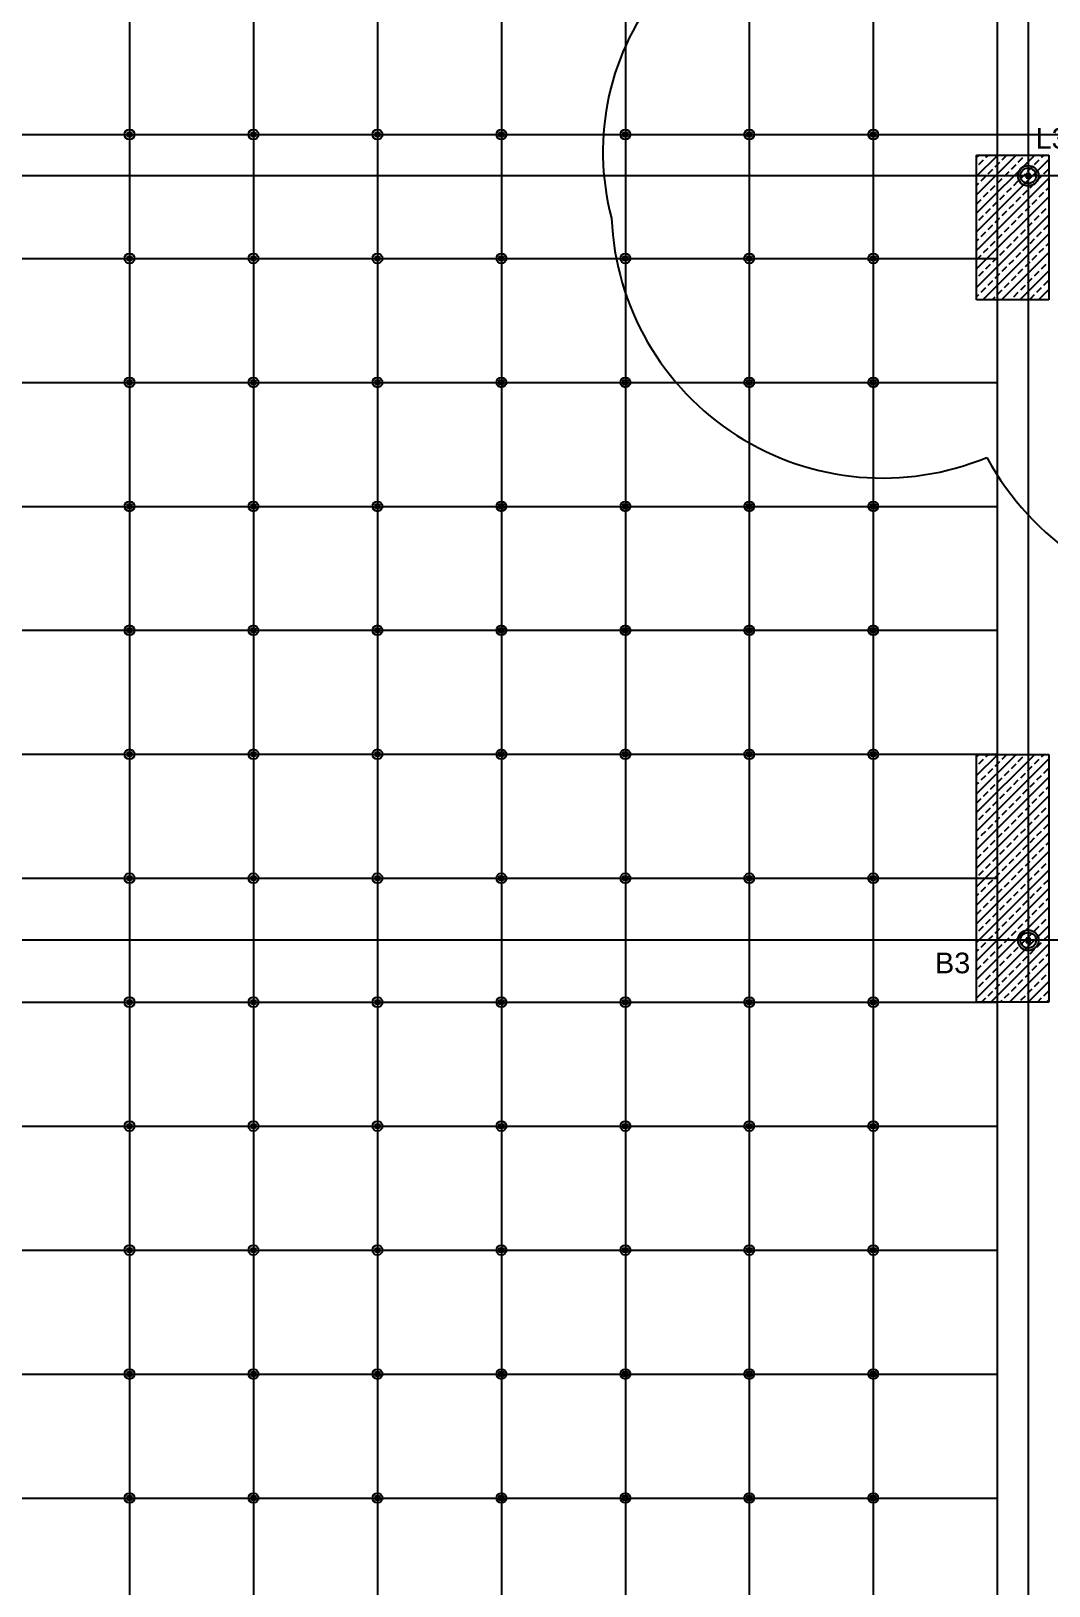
# Model space of a CAD drawing. Header units: millimetres. Extents: x 43168.9 to 43194.6, y -25545.1 to -25543.4.
# Drawn here: x 43173.9924 to 43174.0909, y -25544.0464 to -25543.8959 of the extents above; entities that cross this region are included whole.
import ezdxf

# ---------------------------------------------------------------- set-up
doc = ezdxf.new("R2010")
doc.units = ezdxf.units.MM
doc.header["$LTSCALE"] = 200
doc.linetypes.add('DASHDOT2', pattern=[0.5, 0.25, -0.125, 0, -0.125])
for name, color, linetype in [('aks_sgh', 5, 'DASHDOT2'), ('duv_sgh', 4, 'Continuous'), ('gor-3_sgh', 191, 'Continuous'), ('gor-4_sgh', 17, 'Continuous'), ('kolon-b.a_sgh', 6, 'Continuous'), ('tarama-betonarme_sgh', 223, 'Continuous')]:
    doc.layers.add(name, color=color, linetype=linetype)
doc.styles.add('1-200', font='arial.ttf', dxfattribs={"height": 60})

msp = doc.modelspace()

# ---------------------------------------------------------------- hatches: boundary and pattern name
h = msp.add_hatch(color=256)
edge = h.paths.add_edge_path()
edge.add_arc((43174.08888, -25543.90991), 0.001, 0, 360)
edge = h.paths.add_edge_path(flags=16)
edge.add_arc((43174.08888, -25543.90991), 0.00075, 0, 360)
h = msp.add_hatch(color=256)
edge = h.paths.add_edge_path()
edge.add_arc((43174.08888, -25543.98392), 0.001, 0, 360)
edge = h.paths.add_edge_path(flags=16)
edge.add_arc((43174.08888, -25543.98392), 0.00075, 0, 360)

# ---------------------------------------------------------------- linework, layer by layer
at = {"color": 0, "linetype": 'ByBlock', "lineweight": -2}
for p, q in [((43174.08908, -25543.90971), (43174.08868, -25543.90971)), ((43174.08868, -25543.90971), (43174.08868, -25543.91011)), ((43174.08868, -25543.91011), (43174.08908, -25543.91011)), ((43174.08895, -25543.90984), (43174.08881, -25543.90998)), ((43174.08895, -25543.90998), (43174.08881, -25543.90984)), ((43174.08908, -25543.91011), (43174.08908, -25543.90971)), ((43174.08908, -25543.98372), (43174.08868, -25543.98372)), ((43174.08868, -25543.98372), (43174.08868, -25543.98412)), ((43174.08868, -25543.98412), (43174.08908, -25543.98412)), ((43174.08895, -25543.98385), (43174.08881, -25543.98399)), ((43174.08895, -25543.98399), (43174.08881, -25543.98385)), ((43174.08908, -25543.98412), (43174.08908, -25543.98372))]:
    msp.add_line(p, q, dxfattribs=at)
for p, q in [((43174.04855, -25543.91402), (43174.04855, -25543.91402)), ((43174.08486, -25543.93717), (43174.08486, -25543.93717))]:
    msp.add_line(p, q)
at = {"color": 0, "linetype": 'Continuous', "lineweight": -2}
for centre, radius in [((43174.08888, -25543.90991), 0.001), ((43174.08888, -25543.90991), 0.00075), ((43174.08888, -25543.98392), 0.001), ((43174.08888, -25543.98392), 0.00075)]:
    msp.add_circle(centre, radius, dxfattribs=at)
for centre, radius, start, end in [((43174.07265, -25543.90758), 0.02495, 84.9543, 194.9543), ((43174.07481, -25543.91288), 0.02629, 182.4792, 292.4792), ((43174.10947, -25543.92368), 0.02806, 208.7494, 318.7494)]:
    msp.add_arc(centre, radius, start, end)
at = {"layer": 'aks_sgh'}
for p, q in [((43174.08888, -25543.74092), (43174.08888, -25544.60992)), ((43174.62688, -25543.90991), (43173.82488, -25543.90991)), ((43174.62688, -25543.98392), (43173.82488, -25543.98392))]:
    msp.add_line(p, q, dxfattribs=at)
at = {"layer": 'duv_sgh'}
for q in [(43174.08588, -25544.04892), (43174.22588, -25543.90591)]:
    msp.add_line((43174.08588, -25543.90591), q, dxfattribs=at)
at = {"layer": 'gor-3_sgh'}
for p, q in [((43174.00168, -25543.90571), (43174.00208, -25543.90571)), ((43174.00168, -25543.90611), (43174.00168, -25543.90571)), ((43174.00208, -25543.90611), (43174.00168, -25543.90611)), ((43174.00208, -25543.90571), (43174.00208, -25543.90611)), ((43174.01368, -25543.90571), (43174.01408, -25543.90571)), ((43174.01368, -25543.90611), (43174.01368, -25543.90571)), ((43174.01408, -25543.90611), (43174.01368, -25543.90611)), ((43174.01408, -25543.90571), (43174.01408, -25543.90611)), ((43174.02568, -25543.90571), (43174.02608, -25543.90571)), ((43174.02568, -25543.90611), (43174.02568, -25543.90571)), ((43174.02608, -25543.90611), (43174.02568, -25543.90611)), ((43174.02608, -25543.90571), (43174.02608, -25543.90611)), ((43174.03768, -25543.90571), (43174.03808, -25543.90571)), ((43174.03768, -25543.90611), (43174.03768, -25543.90571)), ((43174.03808, -25543.90611), (43174.03768, -25543.90611)), ((43174.03808, -25543.90571), (43174.03808, -25543.90611)), ((43174.04968, -25543.90571), (43174.05008, -25543.90571)), ((43174.04968, -25543.90611), (43174.04968, -25543.90571)), ((43174.05008, -25543.90611), (43174.04968, -25543.90611)), ((43174.05008, -25543.90571), (43174.05008, -25543.90611)), ((43174.06168, -25543.90571), (43174.06208, -25543.90571)), ((43174.06168, -25543.90611), (43174.06168, -25543.90571)), ((43174.06208, -25543.90611), (43174.06168, -25543.90611)), ((43174.06208, -25543.90571), (43174.06208, -25543.90611)), ((43174.07368, -25543.90571), (43174.07408, -25543.90571)), ((43174.07368, -25543.90611), (43174.07368, -25543.90571)), ((43174.07408, -25543.90611), (43174.07368, -25543.90611)), ((43174.07408, -25543.90571), (43174.07408, -25543.90611)), ((43174.00168, -25543.91771), (43174.00208, -25543.91771)), ((43174.00168, -25543.91811), (43174.00168, -25543.91771)), ((43174.00208, -25543.91811), (43174.00168, -25543.91811)), ((43174.00208, -25543.91771), (43174.00208, -25543.91811)), ((43174.01368, -25543.91771), (43174.01408, -25543.91771)), ((43174.01368, -25543.91811), (43174.01368, -25543.91771)), ((43174.01408, -25543.91811), (43174.01368, -25543.91811)), ((43174.01408, -25543.91771), (43174.01408, -25543.91811)), ((43174.02568, -25543.91771), (43174.02608, -25543.91771)), ((43174.02568, -25543.91811), (43174.02568, -25543.91771)), ((43174.02608, -25543.91811), (43174.02568, -25543.91811)), ((43174.02608, -25543.91771), (43174.02608, -25543.91811)), ((43174.03768, -25543.91771), (43174.03808, -25543.91771)), ((43174.03768, -25543.91811), (43174.03768, -25543.91771)), ((43174.03808, -25543.91811), (43174.03768, -25543.91811)), ((43174.03808, -25543.91771), (43174.03808, -25543.91811)), ((43174.04968, -25543.91771), (43174.05008, -25543.91771)), ((43174.04968, -25543.91811), (43174.04968, -25543.91771)), ((43174.05008, -25543.91811), (43174.04968, -25543.91811)), ((43174.05008, -25543.91771), (43174.05008, -25543.91811)), ((43174.06168, -25543.91771), (43174.06208, -25543.91771)), ((43174.06168, -25543.91811), (43174.06168, -25543.91771)), ((43174.06208, -25543.91811), (43174.06168, -25543.91811)), ((43174.06208, -25543.91771), (43174.06208, -25543.91811)), ((43174.07368, -25543.91771), (43174.07408, -25543.91771)), ((43174.07368, -25543.91811), (43174.07368, -25543.91771)), ((43174.07408, -25543.91811), (43174.07368, -25543.91811)), ((43174.07408, -25543.91771), (43174.07408, -25543.91811)), ((43174.00168, -25543.92971), (43174.00208, -25543.92971)), ((43174.00168, -25543.93011), (43174.00168, -25543.92971)), ((43174.00208, -25543.93011), (43174.00168, -25543.93011)), ((43174.00208, -25543.92971), (43174.00208, -25543.93011)), ((43174.01368, -25543.92971), (43174.01408, -25543.92971)), ((43174.01368, -25543.93011), (43174.01368, -25543.92971)), ((43174.01408, -25543.93011), (43174.01368, -25543.93011)), ((43174.01408, -25543.92971), (43174.01408, -25543.93011)), ((43174.02568, -25543.92971), (43174.02608, -25543.92971)), ((43174.02568, -25543.93011), (43174.02568, -25543.92971)), ((43174.02608, -25543.93011), (43174.02568, -25543.93011)), ((43174.02608, -25543.92971), (43174.02608, -25543.93011)), ((43174.03768, -25543.92971), (43174.03808, -25543.92971)), ((43174.03768, -25543.93011), (43174.03768, -25543.92971)), ((43174.03808, -25543.93011), (43174.03768, -25543.93011)), ((43174.03808, -25543.92971), (43174.03808, -25543.93011)), ((43174.04968, -25543.92971), (43174.05008, -25543.92971)), ((43174.04968, -25543.93011), (43174.04968, -25543.92971)), ((43174.05008, -25543.93011), (43174.04968, -25543.93011)), ((43174.05008, -25543.92971), (43174.05008, -25543.93011)), ((43174.06168, -25543.92971), (43174.06208, -25543.92971)), ((43174.06168, -25543.93011), (43174.06168, -25543.92971)), ((43174.06208, -25543.93011), (43174.06168, -25543.93011)), ((43174.06208, -25543.92971), (43174.06208, -25543.93011)), ((43174.07368, -25543.92971), (43174.07408, -25543.92971)), ((43174.07368, -25543.93011), (43174.07368, -25543.92971)), ((43174.07408, -25543.93011), (43174.07368, -25543.93011)), ((43174.07408, -25543.92971), (43174.07408, -25543.93011)), ((43174.00168, -25543.94171), (43174.00208, -25543.94171)), ((43174.00168, -25543.94211), (43174.00168, -25543.94171)), ((43174.00208, -25543.94211), (43174.00168, -25543.94211)), ((43174.00208, -25543.94171), (43174.00208, -25543.94211)), ((43174.01368, -25543.94171), (43174.01408, -25543.94171)), ((43174.01368, -25543.94211), (43174.01368, -25543.94171)), ((43174.01408, -25543.94211), (43174.01368, -25543.94211)), ((43174.01408, -25543.94171), (43174.01408, -25543.94211)), ((43174.02568, -25543.94171), (43174.02608, -25543.94171)), ((43174.02568, -25543.94211), (43174.02568, -25543.94171)), ((43174.02608, -25543.94211), (43174.02568, -25543.94211)), ((43174.02608, -25543.94171), (43174.02608, -25543.94211)), ((43174.03768, -25543.94171), (43174.03808, -25543.94171)), ((43174.03768, -25543.94211), (43174.03768, -25543.94171)), ((43174.03808, -25543.94211), (43174.03768, -25543.94211)), ((43174.03808, -25543.94171), (43174.03808, -25543.94211)), ((43174.04968, -25543.94171), (43174.05008, -25543.94171)), ((43174.04968, -25543.94211), (43174.04968, -25543.94171)), ((43174.05008, -25543.94211), (43174.04968, -25543.94211)), ((43174.05008, -25543.94171), (43174.05008, -25543.94211)), ((43174.06168, -25543.94171), (43174.06208, -25543.94171)), ((43174.06168, -25543.94211), (43174.06168, -25543.94171)), ((43174.06208, -25543.94211), (43174.06168, -25543.94211)), ((43174.06208, -25543.94171), (43174.06208, -25543.94211)), ((43174.07368, -25543.94171), (43174.07408, -25543.94171)), ((43174.07368, -25543.94211), (43174.07368, -25543.94171)), ((43174.07408, -25543.94211), (43174.07368, -25543.94211)), ((43174.07408, -25543.94171), (43174.07408, -25543.94211)), ((43174.00168, -25543.95371), (43174.00208, -25543.95371)), ((43174.00168, -25543.95411), (43174.00168, -25543.95371)), ((43174.00208, -25543.95411), (43174.00168, -25543.95411)), ((43174.00208, -25543.95371), (43174.00208, -25543.95411)), ((43174.01368, -25543.95371), (43174.01408, -25543.95371)), ((43174.01368, -25543.95411), (43174.01368, -25543.95371)), ((43174.01408, -25543.95411), (43174.01368, -25543.95411)), ((43174.01408, -25543.95371), (43174.01408, -25543.95411)), ((43174.02568, -25543.95371), (43174.02608, -25543.95371)), ((43174.02568, -25543.95411), (43174.02568, -25543.95371)), ((43174.02608, -25543.95411), (43174.02568, -25543.95411)), ((43174.02608, -25543.95371), (43174.02608, -25543.95411)), ((43174.03768, -25543.95371), (43174.03808, -25543.95371)), ((43174.03768, -25543.95411), (43174.03768, -25543.95371)), ((43174.03808, -25543.95411), (43174.03768, -25543.95411)), ((43174.03808, -25543.95371), (43174.03808, -25543.95411)), ((43174.04968, -25543.95371), (43174.05008, -25543.95371)), ((43174.04968, -25543.95411), (43174.04968, -25543.95371)), ((43174.05008, -25543.95411), (43174.04968, -25543.95411)), ((43174.05008, -25543.95371), (43174.05008, -25543.95411)), ((43174.06168, -25543.95371), (43174.06208, -25543.95371)), ((43174.06168, -25543.95411), (43174.06168, -25543.95371)), ((43174.06208, -25543.95411), (43174.06168, -25543.95411)), ((43174.06208, -25543.95371), (43174.06208, -25543.95411)), ((43174.07368, -25543.95371), (43174.07408, -25543.95371)), ((43174.07368, -25543.95411), (43174.07368, -25543.95371)), ((43174.07408, -25543.95411), (43174.07368, -25543.95411)), ((43174.07408, -25543.95371), (43174.07408, -25543.95411)), ((43174.00168, -25543.96571), (43174.00208, -25543.96571)), ((43174.00168, -25543.96611), (43174.00168, -25543.96571)), ((43174.00208, -25543.96611), (43174.00168, -25543.96611)), ((43174.00208, -25543.96571), (43174.00208, -25543.96611)), ((43174.01368, -25543.96571), (43174.01408, -25543.96571)), ((43174.01368, -25543.96611), (43174.01368, -25543.96571)), ((43174.01408, -25543.96611), (43174.01368, -25543.96611)), ((43174.01408, -25543.96571), (43174.01408, -25543.96611)), ((43174.02568, -25543.96571), (43174.02608, -25543.96571)), ((43174.02568, -25543.96611), (43174.02568, -25543.96571)), ((43174.02608, -25543.96611), (43174.02568, -25543.96611)), ((43174.02608, -25543.96571), (43174.02608, -25543.96611)), ((43174.03768, -25543.96571), (43174.03808, -25543.96571)), ((43174.03768, -25543.96611), (43174.03768, -25543.96571)), ((43174.03808, -25543.96611), (43174.03768, -25543.96611)), ((43174.03808, -25543.96571), (43174.03808, -25543.96611)), ((43174.04968, -25543.96571), (43174.05008, -25543.96571)), ((43174.04968, -25543.96611), (43174.04968, -25543.96571)), ((43174.05008, -25543.96611), (43174.04968, -25543.96611)), ((43174.05008, -25543.96571), (43174.05008, -25543.96611)), ((43174.06168, -25543.96571), (43174.06208, -25543.96571)), ((43174.06168, -25543.96611), (43174.06168, -25543.96571)), ((43174.06208, -25543.96611), (43174.06168, -25543.96611)), ((43174.06208, -25543.96571), (43174.06208, -25543.96611)), ((43174.07368, -25543.96571), (43174.07408, -25543.96571)), ((43174.07368, -25543.96611), (43174.07368, -25543.96571)), ((43174.07408, -25543.96611), (43174.07368, -25543.96611)), ((43174.07408, -25543.96571), (43174.07408, -25543.96611)), ((43174.00168, -25543.97771), (43174.00208, -25543.97771)), ((43174.00168, -25543.97811), (43174.00168, -25543.97771)), ((43174.00208, -25543.97811), (43174.00168, -25543.97811)), ((43174.00208, -25543.97771), (43174.00208, -25543.97811)), ((43174.01368, -25543.97771), (43174.01408, -25543.97771)), ((43174.01368, -25543.97811), (43174.01368, -25543.97771)), ((43174.01408, -25543.97811), (43174.01368, -25543.97811)), ((43174.01408, -25543.97771), (43174.01408, -25543.97811)), ((43174.02568, -25543.97771), (43174.02608, -25543.97771)), ((43174.02568, -25543.97811), (43174.02568, -25543.97771)), ((43174.02608, -25543.97811), (43174.02568, -25543.97811)), ((43174.02608, -25543.97771), (43174.02608, -25543.97811)), ((43174.03768, -25543.97771), (43174.03808, -25543.97771)), ((43174.03768, -25543.97811), (43174.03768, -25543.97771)), ((43174.03808, -25543.97811), (43174.03768, -25543.97811)), ((43174.03808, -25543.97771), (43174.03808, -25543.97811)), ((43174.04968, -25543.97771), (43174.05008, -25543.97771)), ((43174.04968, -25543.97811), (43174.04968, -25543.97771)), ((43174.05008, -25543.97811), (43174.04968, -25543.97811)), ((43174.05008, -25543.97771), (43174.05008, -25543.97811)), ((43174.06168, -25543.97771), (43174.06208, -25543.97771)), ((43174.06168, -25543.97811), (43174.06168, -25543.97771)), ((43174.06208, -25543.97811), (43174.06168, -25543.97811)), ((43174.06208, -25543.97771), (43174.06208, -25543.97811)), ((43174.07368, -25543.97771), (43174.07408, -25543.97771)), ((43174.07368, -25543.97811), (43174.07368, -25543.97771)), ((43174.07408, -25543.97811), (43174.07368, -25543.97811)), ((43174.07408, -25543.97771), (43174.07408, -25543.97811)), ((43174.00168, -25543.98971), (43174.00208, -25543.98971)), ((43174.00168, -25543.99011), (43174.00168, -25543.98971)), ((43174.00208, -25543.99011), (43174.00168, -25543.99011)), ((43174.00208, -25543.98971), (43174.00208, -25543.99011)), ((43174.01368, -25543.98971), (43174.01408, -25543.98971)), ((43174.01368, -25543.99011), (43174.01368, -25543.98971)), ((43174.01408, -25543.99011), (43174.01368, -25543.99011)), ((43174.01408, -25543.98971), (43174.01408, -25543.99011)), ((43174.02568, -25543.98971), (43174.02608, -25543.98971)), ((43174.02568, -25543.99011), (43174.02568, -25543.98971)), ((43174.02608, -25543.99011), (43174.02568, -25543.99011)), ((43174.02608, -25543.98971), (43174.02608, -25543.99011)), ((43174.03768, -25543.98971), (43174.03808, -25543.98971)), ((43174.03768, -25543.99011), (43174.03768, -25543.98971)), ((43174.03808, -25543.99011), (43174.03768, -25543.99011)), ((43174.03808, -25543.98971), (43174.03808, -25543.99011)), ((43174.04968, -25543.98971), (43174.05008, -25543.98971)), ((43174.04968, -25543.99011), (43174.04968, -25543.98971)), ((43174.05008, -25543.99011), (43174.04968, -25543.99011)), ((43174.05008, -25543.98971), (43174.05008, -25543.99011)), ((43174.06168, -25543.98971), (43174.06208, -25543.98971)), ((43174.06168, -25543.99011), (43174.06168, -25543.98971)), ((43174.06208, -25543.99011), (43174.06168, -25543.99011)), ((43174.06208, -25543.98971), (43174.06208, -25543.99011)), ((43174.07368, -25543.98971), (43174.07408, -25543.98971)), ((43174.07368, -25543.99011), (43174.07368, -25543.98971)), ((43174.07408, -25543.99011), (43174.07368, -25543.99011)), ((43174.07408, -25543.98971), (43174.07408, -25543.99011)), ((43174.00168, -25544.00171), (43174.00208, -25544.00171)), ((43174.00168, -25544.00211), (43174.00168, -25544.00171)), ((43174.00208, -25544.00211), (43174.00168, -25544.00211)), ((43174.00208, -25544.00171), (43174.00208, -25544.00211)), ((43174.01368, -25544.00171), (43174.01408, -25544.00171)), ((43174.01368, -25544.00211), (43174.01368, -25544.00171)), ((43174.01408, -25544.00211), (43174.01368, -25544.00211)), ((43174.01408, -25544.00171), (43174.01408, -25544.00211)), ((43174.02568, -25544.00171), (43174.02608, -25544.00171)), ((43174.02568, -25544.00211), (43174.02568, -25544.00171)), ((43174.02608, -25544.00211), (43174.02568, -25544.00211)), ((43174.02608, -25544.00171), (43174.02608, -25544.00211)), ((43174.03768, -25544.00171), (43174.03808, -25544.00171)), ((43174.03768, -25544.00211), (43174.03768, -25544.00171)), ((43174.03808, -25544.00211), (43174.03768, -25544.00211)), ((43174.03808, -25544.00171), (43174.03808, -25544.00211)), ((43174.04968, -25544.00171), (43174.05008, -25544.00171)), ((43174.04968, -25544.00211), (43174.04968, -25544.00171)), ((43174.05008, -25544.00211), (43174.04968, -25544.00211)), ((43174.05008, -25544.00171), (43174.05008, -25544.00211)), ((43174.06168, -25544.00171), (43174.06208, -25544.00171)), ((43174.06168, -25544.00211), (43174.06168, -25544.00171)), ((43174.06208, -25544.00211), (43174.06168, -25544.00211)), ((43174.06208, -25544.00171), (43174.06208, -25544.00211)), ((43174.07368, -25544.00171), (43174.07408, -25544.00171)), ((43174.07368, -25544.00211), (43174.07368, -25544.00171)), ((43174.07408, -25544.00211), (43174.07368, -25544.00211)), ((43174.07408, -25544.00171), (43174.07408, -25544.00211)), ((43174.00168, -25544.01371), (43174.00208, -25544.01371)), ((43174.00168, -25544.01411), (43174.00168, -25544.01371)), ((43174.00208, -25544.01411), (43174.00168, -25544.01411)), ((43174.00208, -25544.01371), (43174.00208, -25544.01411)), ((43174.01368, -25544.01371), (43174.01408, -25544.01371)), ((43174.01368, -25544.01411), (43174.01368, -25544.01371)), ((43174.01408, -25544.01411), (43174.01368, -25544.01411)), ((43174.01408, -25544.01371), (43174.01408, -25544.01411)), ((43174.02568, -25544.01371), (43174.02608, -25544.01371)), ((43174.02568, -25544.01411), (43174.02568, -25544.01371)), ((43174.02608, -25544.01411), (43174.02568, -25544.01411)), ((43174.02608, -25544.01371), (43174.02608, -25544.01411)), ((43174.03768, -25544.01371), (43174.03808, -25544.01371)), ((43174.03768, -25544.01411), (43174.03768, -25544.01371)), ((43174.03808, -25544.01411), (43174.03768, -25544.01411)), ((43174.03808, -25544.01371), (43174.03808, -25544.01411)), ((43174.04968, -25544.01371), (43174.05008, -25544.01371)), ((43174.04968, -25544.01411), (43174.04968, -25544.01371)), ((43174.05008, -25544.01411), (43174.04968, -25544.01411)), ((43174.05008, -25544.01371), (43174.05008, -25544.01411)), ((43174.06168, -25544.01371), (43174.06208, -25544.01371)), ((43174.06168, -25544.01411), (43174.06168, -25544.01371)), ((43174.06208, -25544.01411), (43174.06168, -25544.01411)), ((43174.06208, -25544.01371), (43174.06208, -25544.01411)), ((43174.07368, -25544.01371), (43174.07408, -25544.01371)), ((43174.07368, -25544.01411), (43174.07368, -25544.01371)), ((43174.07408, -25544.01411), (43174.07368, -25544.01411)), ((43174.07408, -25544.01371), (43174.07408, -25544.01411)), ((43174.00168, -25544.02571), (43174.00208, -25544.02571)), ((43174.00168, -25544.02611), (43174.00168, -25544.02571)), ((43174.00208, -25544.02611), (43174.00168, -25544.02611)), ((43174.00208, -25544.02571), (43174.00208, -25544.02611)), ((43174.01368, -25544.02571), (43174.01408, -25544.02571)), ((43174.01368, -25544.02611), (43174.01368, -25544.02571)), ((43174.01408, -25544.02611), (43174.01368, -25544.02611)), ((43174.01408, -25544.02571), (43174.01408, -25544.02611)), ((43174.02568, -25544.02571), (43174.02608, -25544.02571)), ((43174.02568, -25544.02611), (43174.02568, -25544.02571)), ((43174.02608, -25544.02611), (43174.02568, -25544.02611)), ((43174.02608, -25544.02571), (43174.02608, -25544.02611)), ((43174.03768, -25544.02571), (43174.03808, -25544.02571)), ((43174.03768, -25544.02611), (43174.03768, -25544.02571)), ((43174.03808, -25544.02611), (43174.03768, -25544.02611)), ((43174.03808, -25544.02571), (43174.03808, -25544.02611)), ((43174.04968, -25544.02571), (43174.05008, -25544.02571)), ((43174.04968, -25544.02611), (43174.04968, -25544.02571)), ((43174.05008, -25544.02611), (43174.04968, -25544.02611)), ((43174.05008, -25544.02571), (43174.05008, -25544.02611)), ((43174.06168, -25544.02571), (43174.06208, -25544.02571)), ((43174.06168, -25544.02611), (43174.06168, -25544.02571)), ((43174.06208, -25544.02611), (43174.06168, -25544.02611)), ((43174.06208, -25544.02571), (43174.06208, -25544.02611)), ((43174.07368, -25544.02571), (43174.07408, -25544.02571)), ((43174.07368, -25544.02611), (43174.07368, -25544.02571)), ((43174.07408, -25544.02611), (43174.07368, -25544.02611)), ((43174.07408, -25544.02571), (43174.07408, -25544.02611)), ((43174.00168, -25544.03771), (43174.00208, -25544.03771)), ((43174.00168, -25544.03811), (43174.00168, -25544.03771)), ((43174.00208, -25544.03811), (43174.00168, -25544.03811)), ((43174.00208, -25544.03771), (43174.00208, -25544.03811)), ((43174.01368, -25544.03771), (43174.01408, -25544.03771)), ((43174.01368, -25544.03811), (43174.01368, -25544.03771)), ((43174.01408, -25544.03811), (43174.01368, -25544.03811)), ((43174.01408, -25544.03771), (43174.01408, -25544.03811)), ((43174.02568, -25544.03771), (43174.02608, -25544.03771)), ((43174.02568, -25544.03811), (43174.02568, -25544.03771)), ((43174.02608, -25544.03811), (43174.02568, -25544.03811)), ((43174.02608, -25544.03771), (43174.02608, -25544.03811)), ((43174.03768, -25544.03771), (43174.03808, -25544.03771)), ((43174.03768, -25544.03811), (43174.03768, -25544.03771)), ((43174.03808, -25544.03811), (43174.03768, -25544.03811)), ((43174.03808, -25544.03771), (43174.03808, -25544.03811)), ((43174.04968, -25544.03771), (43174.05008, -25544.03771)), ((43174.04968, -25544.03811), (43174.04968, -25544.03771)), ((43174.05008, -25544.03811), (43174.04968, -25544.03811)), ((43174.05008, -25544.03771), (43174.05008, -25544.03811)), ((43174.06168, -25544.03771), (43174.06208, -25544.03771)), ((43174.06168, -25544.03811), (43174.06168, -25544.03771)), ((43174.06208, -25544.03811), (43174.06168, -25544.03811)), ((43174.06208, -25544.03771), (43174.06208, -25544.03811)), ((43174.07368, -25544.03771), (43174.07408, -25544.03771)), ((43174.07368, -25544.03811), (43174.07368, -25544.03771)), ((43174.07408, -25544.03811), (43174.07368, -25544.03811)), ((43174.07408, -25544.03771), (43174.07408, -25544.03811))]:
    msp.add_line(p, q, dxfattribs=at)
at = {"layer": 'gor-3_sgh', "linetype": 'ByBlock', "lineweight": -2}
for p, q in [((43174.00195, -25543.90598), (43174.00181, -25543.90584)), ((43174.00195, -25543.90584), (43174.00181, -25543.90598)), ((43174.01395, -25543.90598), (43174.01381, -25543.90584)), ((43174.01395, -25543.90584), (43174.01381, -25543.90598)), ((43174.02595, -25543.90598), (43174.02581, -25543.90584)), ((43174.02595, -25543.90584), (43174.02581, -25543.90598)), ((43174.03795, -25543.90598), (43174.03781, -25543.90584)), ((43174.03795, -25543.90584), (43174.03781, -25543.90598)), ((43174.04995, -25543.90598), (43174.04981, -25543.90584)), ((43174.04995, -25543.90584), (43174.04981, -25543.90598)), ((43174.06195, -25543.90598), (43174.06181, -25543.90584)), ((43174.06195, -25543.90584), (43174.06181, -25543.90598)), ((43174.07395, -25543.90598), (43174.07381, -25543.90584)), ((43174.07395, -25543.90584), (43174.07381, -25543.90598)), ((43174.00195, -25543.91798), (43174.00181, -25543.91784)), ((43174.00195, -25543.91784), (43174.00181, -25543.91798)), ((43174.01395, -25543.91798), (43174.01381, -25543.91784)), ((43174.01395, -25543.91784), (43174.01381, -25543.91798)), ((43174.02595, -25543.91798), (43174.02581, -25543.91784)), ((43174.02595, -25543.91784), (43174.02581, -25543.91798)), ((43174.03795, -25543.91798), (43174.03781, -25543.91784)), ((43174.03795, -25543.91784), (43174.03781, -25543.91798)), ((43174.04995, -25543.91798), (43174.04981, -25543.91784)), ((43174.04995, -25543.91784), (43174.04981, -25543.91798)), ((43174.06195, -25543.91798), (43174.06181, -25543.91784)), ((43174.06195, -25543.91784), (43174.06181, -25543.91798)), ((43174.07395, -25543.91798), (43174.07381, -25543.91784)), ((43174.07395, -25543.91784), (43174.07381, -25543.91798)), ((43174.00195, -25543.92998), (43174.00181, -25543.92984)), ((43174.00195, -25543.92984), (43174.00181, -25543.92998)), ((43174.01395, -25543.92998), (43174.01381, -25543.92984)), ((43174.01395, -25543.92984), (43174.01381, -25543.92998)), ((43174.02595, -25543.92998), (43174.02581, -25543.92984)), ((43174.02595, -25543.92984), (43174.02581, -25543.92998)), ((43174.03795, -25543.92998), (43174.03781, -25543.92984)), ((43174.03795, -25543.92984), (43174.03781, -25543.92998)), ((43174.04995, -25543.92998), (43174.04981, -25543.92984)), ((43174.04995, -25543.92984), (43174.04981, -25543.92998)), ((43174.06195, -25543.92998), (43174.06181, -25543.92984)), ((43174.06195, -25543.92984), (43174.06181, -25543.92998)), ((43174.07395, -25543.92998), (43174.07381, -25543.92984)), ((43174.07395, -25543.92984), (43174.07381, -25543.92998)), ((43174.00195, -25543.94198), (43174.00181, -25543.94184)), ((43174.00195, -25543.94184), (43174.00181, -25543.94198)), ((43174.01395, -25543.94198), (43174.01381, -25543.94184)), ((43174.01395, -25543.94184), (43174.01381, -25543.94198)), ((43174.02595, -25543.94198), (43174.02581, -25543.94184)), ((43174.02595, -25543.94184), (43174.02581, -25543.94198)), ((43174.03795, -25543.94198), (43174.03781, -25543.94184)), ((43174.03795, -25543.94184), (43174.03781, -25543.94198)), ((43174.04995, -25543.94198), (43174.04981, -25543.94184)), ((43174.04995, -25543.94184), (43174.04981, -25543.94198)), ((43174.06195, -25543.94198), (43174.06181, -25543.94184)), ((43174.06195, -25543.94184), (43174.06181, -25543.94198)), ((43174.07395, -25543.94198), (43174.07381, -25543.94184)), ((43174.07395, -25543.94184), (43174.07381, -25543.94198)), ((43174.00195, -25543.95398), (43174.00181, -25543.95384)), ((43174.00195, -25543.95384), (43174.00181, -25543.95398)), ((43174.01395, -25543.95398), (43174.01381, -25543.95384)), ((43174.01395, -25543.95384), (43174.01381, -25543.95398)), ((43174.02595, -25543.95398), (43174.02581, -25543.95384)), ((43174.02595, -25543.95384), (43174.02581, -25543.95398)), ((43174.03795, -25543.95398), (43174.03781, -25543.95384)), ((43174.03795, -25543.95384), (43174.03781, -25543.95398)), ((43174.04995, -25543.95398), (43174.04981, -25543.95384)), ((43174.04995, -25543.95384), (43174.04981, -25543.95398)), ((43174.06195, -25543.95398), (43174.06181, -25543.95384)), ((43174.06195, -25543.95384), (43174.06181, -25543.95398)), ((43174.07395, -25543.95398), (43174.07381, -25543.95384)), ((43174.07395, -25543.95384), (43174.07381, -25543.95398)), ((43174.00195, -25543.96598), (43174.00181, -25543.96584)), ((43174.00195, -25543.96584), (43174.00181, -25543.96598)), ((43174.01395, -25543.96598), (43174.01381, -25543.96584)), ((43174.01395, -25543.96584), (43174.01381, -25543.96598)), ((43174.02595, -25543.96598), (43174.02581, -25543.96584)), ((43174.02595, -25543.96584), (43174.02581, -25543.96598)), ((43174.03795, -25543.96598), (43174.03781, -25543.96584)), ((43174.03795, -25543.96584), (43174.03781, -25543.96598)), ((43174.04995, -25543.96598), (43174.04981, -25543.96584)), ((43174.04995, -25543.96584), (43174.04981, -25543.96598)), ((43174.06195, -25543.96598), (43174.06181, -25543.96584)), ((43174.06195, -25543.96584), (43174.06181, -25543.96598)), ((43174.07395, -25543.96598), (43174.07381, -25543.96584)), ((43174.07395, -25543.96584), (43174.07381, -25543.96598)), ((43174.00195, -25543.97798), (43174.00181, -25543.97784)), ((43174.00195, -25543.97784), (43174.00181, -25543.97798)), ((43174.01395, -25543.97798), (43174.01381, -25543.97784)), ((43174.01395, -25543.97784), (43174.01381, -25543.97798)), ((43174.02595, -25543.97798), (43174.02581, -25543.97784)), ((43174.02595, -25543.97784), (43174.02581, -25543.97798)), ((43174.03795, -25543.97798), (43174.03781, -25543.97784)), ((43174.03795, -25543.97784), (43174.03781, -25543.97798)), ((43174.04995, -25543.97798), (43174.04981, -25543.97784)), ((43174.04995, -25543.97784), (43174.04981, -25543.97798)), ((43174.06195, -25543.97798), (43174.06181, -25543.97784)), ((43174.06195, -25543.97784), (43174.06181, -25543.97798)), ((43174.07395, -25543.97798), (43174.07381, -25543.97784)), ((43174.07395, -25543.97784), (43174.07381, -25543.97798)), ((43174.00195, -25543.98998), (43174.00181, -25543.98984)), ((43174.00195, -25543.98984), (43174.00181, -25543.98998)), ((43174.01395, -25543.98998), (43174.01381, -25543.98984)), ((43174.01395, -25543.98984), (43174.01381, -25543.98998)), ((43174.02595, -25543.98998), (43174.02581, -25543.98984)), ((43174.02595, -25543.98984), (43174.02581, -25543.98998)), ((43174.03795, -25543.98998), (43174.03781, -25543.98984)), ((43174.03795, -25543.98984), (43174.03781, -25543.98998)), ((43174.04995, -25543.98998), (43174.04981, -25543.98984)), ((43174.04995, -25543.98984), (43174.04981, -25543.98998)), ((43174.06195, -25543.98998), (43174.06181, -25543.98984)), ((43174.06195, -25543.98984), (43174.06181, -25543.98998)), ((43174.07395, -25543.98998), (43174.07381, -25543.98984)), ((43174.07395, -25543.98984), (43174.07381, -25543.98998)), ((43174.00195, -25544.00198), (43174.00181, -25544.00184)), ((43174.00195, -25544.00184), (43174.00181, -25544.00198)), ((43174.01395, -25544.00198), (43174.01381, -25544.00184)), ((43174.01395, -25544.00184), (43174.01381, -25544.00198)), ((43174.02595, -25544.00198), (43174.02581, -25544.00184)), ((43174.02595, -25544.00184), (43174.02581, -25544.00198)), ((43174.03795, -25544.00198), (43174.03781, -25544.00184)), ((43174.03795, -25544.00184), (43174.03781, -25544.00198)), ((43174.04995, -25544.00198), (43174.04981, -25544.00184)), ((43174.04995, -25544.00184), (43174.04981, -25544.00198)), ((43174.06195, -25544.00198), (43174.06181, -25544.00184)), ((43174.06195, -25544.00184), (43174.06181, -25544.00198)), ((43174.07395, -25544.00198), (43174.07381, -25544.00184)), ((43174.07395, -25544.00184), (43174.07381, -25544.00198)), ((43174.00195, -25544.01398), (43174.00181, -25544.01384)), ((43174.00195, -25544.01384), (43174.00181, -25544.01398)), ((43174.01395, -25544.01398), (43174.01381, -25544.01384)), ((43174.01395, -25544.01384), (43174.01381, -25544.01398)), ((43174.02595, -25544.01398), (43174.02581, -25544.01384)), ((43174.02595, -25544.01384), (43174.02581, -25544.01398)), ((43174.03795, -25544.01398), (43174.03781, -25544.01384)), ((43174.03795, -25544.01384), (43174.03781, -25544.01398)), ((43174.04995, -25544.01398), (43174.04981, -25544.01384)), ((43174.04995, -25544.01384), (43174.04981, -25544.01398)), ((43174.06195, -25544.01398), (43174.06181, -25544.01384)), ((43174.06195, -25544.01384), (43174.06181, -25544.01398)), ((43174.07395, -25544.01398), (43174.07381, -25544.01384)), ((43174.07395, -25544.01384), (43174.07381, -25544.01398)), ((43174.00195, -25544.02598), (43174.00181, -25544.02584)), ((43174.00195, -25544.02584), (43174.00181, -25544.02598)), ((43174.01395, -25544.02598), (43174.01381, -25544.02584)), ((43174.01395, -25544.02584), (43174.01381, -25544.02598)), ((43174.02595, -25544.02598), (43174.02581, -25544.02584)), ((43174.02595, -25544.02584), (43174.02581, -25544.02598)), ((43174.03795, -25544.02598), (43174.03781, -25544.02584)), ((43174.03795, -25544.02584), (43174.03781, -25544.02598)), ((43174.04995, -25544.02598), (43174.04981, -25544.02584)), ((43174.04995, -25544.02584), (43174.04981, -25544.02598)), ((43174.06195, -25544.02598), (43174.06181, -25544.02584)), ((43174.06195, -25544.02584), (43174.06181, -25544.02598)), ((43174.07395, -25544.02598), (43174.07381, -25544.02584)), ((43174.07395, -25544.02584), (43174.07381, -25544.02598)), ((43174.00195, -25544.03798), (43174.00181, -25544.03784)), ((43174.00195, -25544.03784), (43174.00181, -25544.03798)), ((43174.01395, -25544.03798), (43174.01381, -25544.03784)), ((43174.01395, -25544.03784), (43174.01381, -25544.03798)), ((43174.02595, -25544.03798), (43174.02581, -25544.03784)), ((43174.02595, -25544.03784), (43174.02581, -25544.03798)), ((43174.03795, -25544.03798), (43174.03781, -25544.03784)), ((43174.03795, -25544.03784), (43174.03781, -25544.03798)), ((43174.04995, -25544.03798), (43174.04981, -25544.03784)), ((43174.04995, -25544.03784), (43174.04981, -25544.03798)), ((43174.06195, -25544.03798), (43174.06181, -25544.03784)), ((43174.06195, -25544.03784), (43174.06181, -25544.03798)), ((43174.07395, -25544.03798), (43174.07381, -25544.03784)), ((43174.07395, -25544.03784), (43174.07381, -25544.03798))]:
    msp.add_line(p, q, dxfattribs=at)
at = {"layer": 'gor-3_sgh'}
for centre in [(43174.00188, -25543.90591), (43174.01388, -25543.90591), (43174.02588, -25543.90591), (43174.03788, -25543.90591), (43174.04988, -25543.90591), (43174.06188, -25543.90591), (43174.07388, -25543.90591), (43174.00188, -25543.91791), (43174.01388, -25543.91791), (43174.02588, -25543.91791), (43174.03788, -25543.91791), (43174.04988, -25543.91791), (43174.06188, -25543.91791), (43174.07388, -25543.91791), (43174.00188, -25543.92991), (43174.01388, -25543.92991), (43174.02588, -25543.92991), (43174.03788, -25543.92991), (43174.04988, -25543.92991), (43174.06188, -25543.92991), (43174.07388, -25543.92991), (43174.00188, -25543.94191), (43174.01388, -25543.94191), (43174.02588, -25543.94191), (43174.03788, -25543.94191), (43174.04988, -25543.94191), (43174.06188, -25543.94191), (43174.07388, -25543.94191), (43174.00188, -25543.95391), (43174.01388, -25543.95391), (43174.02588, -25543.95391), (43174.03788, -25543.95391), (43174.04988, -25543.95391), (43174.06188, -25543.95391), (43174.07388, -25543.95391), (43174.00188, -25543.96591), (43174.01388, -25543.96591), (43174.02588, -25543.96591), (43174.03788, -25543.96591), (43174.04988, -25543.96591), (43174.06188, -25543.96591), (43174.07388, -25543.96591), (43174.00188, -25543.97791), (43174.01388, -25543.97791), (43174.02588, -25543.97791), (43174.03788, -25543.97791), (43174.04988, -25543.97791), (43174.06188, -25543.97791), (43174.07388, -25543.97791), (43174.00188, -25543.98991), (43174.01388, -25543.98991), (43174.02588, -25543.98991), (43174.03788, -25543.98991), (43174.04988, -25543.98991), (43174.06188, -25543.98991), (43174.07388, -25543.98991), (43174.00188, -25544.00191), (43174.01388, -25544.00191), (43174.02588, -25544.00191), (43174.03788, -25544.00191), (43174.04988, -25544.00191), (43174.06188, -25544.00191), (43174.07388, -25544.00191), (43174.00188, -25544.01391), (43174.01388, -25544.01391), (43174.02588, -25544.01391), (43174.03788, -25544.01391), (43174.04988, -25544.01391), (43174.06188, -25544.01391), (43174.07388, -25544.01391), (43174.00188, -25544.02591), (43174.01388, -25544.02591), (43174.02588, -25544.02591), (43174.03788, -25544.02591), (43174.04988, -25544.02591), (43174.06188, -25544.02591), (43174.07388, -25544.02591), (43174.00188, -25544.03791), (43174.01388, -25544.03791), (43174.02588, -25544.03791), (43174.03788, -25544.03791), (43174.04988, -25544.03791), (43174.06188, -25544.03791), (43174.07388, -25544.03791)]:
    msp.add_circle(centre, 0.000483, dxfattribs=at)
at = {"layer": 'gor-4_sgh'}
for p, q in [((43174.00188, -25543.84292), (43174.00188, -25544.46492)), ((43174.01388, -25543.84292), (43174.01388, -25544.46492)), ((43174.02588, -25543.84292), (43174.02588, -25544.46492)), ((43174.03788, -25543.84292), (43174.03788, -25544.46492)), ((43174.04988, -25543.84292), (43174.04988, -25544.46492)), ((43174.06188, -25543.84292), (43174.06188, -25544.46492)), ((43174.07388, -25543.84292), (43174.07388, -25544.46492)), ((43174.08588, -25543.84992), (43174.08588, -25544.27792)), ((43173.90888, -25543.90591), (43174.54288, -25543.90591)), ((43173.90888, -25543.91791), (43174.08588, -25543.91791)), ((43173.90888, -25543.92991), (43174.08588, -25543.92991)), ((43173.90888, -25543.94191), (43174.08588, -25543.94191)), ((43173.90888, -25543.95391), (43174.08588, -25543.95391)), ((43173.90888, -25543.96591), (43174.08588, -25543.96591)), ((43173.91788, -25543.97791), (43174.08588, -25543.97791)), ((43173.90888, -25543.98991), (43174.08588, -25543.98991)), ((43173.90888, -25544.00191), (43174.08588, -25544.00191)), ((43173.90888, -25544.01391), (43174.08588, -25544.01391)), ((43173.90888, -25544.02591), (43174.08588, -25544.02591)), ((43173.90888, -25544.03791), (43174.08588, -25544.03791))]:
    msp.add_line(p, q, dxfattribs=at)
at = {"layer": 'kolon-b.a_sgh'}
for p, q in [((43174.08388, -25543.90791), (43174.09088, -25543.90791)), ((43174.08388, -25543.92191), (43174.08388, -25543.90791)), ((43174.09088, -25543.90791), (43174.09088, -25543.92191)), ((43174.09088, -25543.92191), (43174.08388, -25543.92191)), ((43174.08388, -25543.96592), (43174.09088, -25543.96592)), ((43174.08388, -25543.98992), (43174.08388, -25543.96592)), ((43174.09088, -25543.96592), (43174.09088, -25543.98992)), ((43174.09088, -25543.98992), (43174.08388, -25543.98992))]:
    msp.add_line(p, q, dxfattribs=at)
at = {"layer": 'tarama-betonarme_sgh'}
for p, q in [((43174.08388, -25543.90815), (43174.08412, -25543.90791)), ((43174.08388, -25543.90995), (43174.08592, -25543.90791)), ((43174.08388, -25543.91174), (43174.08771, -25543.90791)), ((43174.08388, -25543.91354), (43174.08951, -25543.90791)), ((43174.08478, -25543.90815), (43174.08502, -25543.90791)), ((43174.08635, -25543.90837), (43174.0868, -25543.90792)), ((43174.0886, -25543.90792), (43174.08861, -25543.90791)), ((43174.09017, -25543.90815), (43174.09041, -25543.90791)), ((43174.08388, -25543.91534), (43174.09088, -25543.90834)), ((43174.08388, -25543.90905), (43174.08388, -25543.90904)), ((43174.08411, -25543.90882), (43174.08456, -25543.90837)), ((43174.08501, -25543.90972), (43174.08546, -25543.90927)), ((43174.08568, -25543.90904), (43174.08613, -25543.9086)), ((43174.08658, -25543.90994), (43174.08703, -25543.90949)), ((43174.08725, -25543.90927), (43174.0877, -25543.90882)), ((43174.08792, -25543.9086), (43174.08837, -25543.90815)), ((43174.08882, -25543.90949), (43174.08927, -25543.90904)), ((43174.0895, -25543.90882), (43174.08995, -25543.90837)), ((43174.09039, -25543.90972), (43174.09084, -25543.90927)), ((43174.08388, -25543.91713), (43174.09088, -25543.91013)), ((43174.08388, -25543.91085), (43174.08411, -25543.91062)), ((43174.08433, -25543.91039), (43174.08478, -25543.90994)), ((43174.08523, -25543.91129), (43174.08568, -25543.91084)), ((43174.0859, -25543.91062), (43174.08635, -25543.91017)), ((43174.0868, -25543.91151), (43174.08725, -25543.91107)), ((43174.08748, -25543.91084), (43174.08792, -25543.91039)), ((43174.08815, -25543.91017), (43174.0886, -25543.90972)), ((43174.08905, -25543.91107), (43174.0895, -25543.91062)), ((43174.08972, -25543.91039), (43174.09017, -25543.90994)), ((43174.09062, -25543.91129), (43174.09088, -25543.91103)), ((43174.08388, -25543.91893), (43174.09088, -25543.91193)), ((43174.08388, -25543.91264), (43174.08433, -25543.91219)), ((43174.08456, -25543.91196), (43174.08501, -25543.91151)), ((43174.08546, -25543.91286), (43174.0859, -25543.91241)), ((43174.08613, -25543.91219), (43174.08658, -25543.91174)), ((43174.0877, -25543.91241), (43174.08815, -25543.91196)), ((43174.08837, -25543.91174), (43174.08882, -25543.91129)), ((43174.08927, -25543.91264), (43174.08972, -25543.91219)), ((43174.08995, -25543.91196), (43174.09039, -25543.91151)), ((43174.08388, -25543.92072), (43174.09088, -25543.91372)), ((43174.08411, -25543.91421), (43174.08456, -25543.91376)), ((43174.08478, -25543.91354), (43174.08523, -25543.91309)), ((43174.08568, -25543.91443), (43174.08613, -25543.91398)), ((43174.08635, -25543.91376), (43174.0868, -25543.91331)), ((43174.08703, -25543.91309), (43174.08748, -25543.91264)), ((43174.08792, -25543.91398), (43174.08837, -25543.91354)), ((43174.0886, -25543.91331), (43174.08905, -25543.91286)), ((43174.0895, -25543.91421), (43174.08995, -25543.91376)), ((43174.09017, -25543.91354), (43174.09062, -25543.91309)), ((43174.09084, -25543.91286), (43174.09088, -25543.91283)), ((43174.08388, -25543.91444), (43174.08388, -25543.91443)), ((43174.08433, -25543.91578), (43174.08478, -25543.91533)), ((43174.08449, -25543.92191), (43174.09088, -25543.91552)), ((43174.08501, -25543.91511), (43174.08546, -25543.91466)), ((43174.0859, -25543.916), (43174.08635, -25543.91556)), ((43174.08658, -25543.91533), (43174.08703, -25543.91488)), ((43174.08725, -25543.91466), (43174.0877, -25543.91421)), ((43174.08815, -25543.91556), (43174.0886, -25543.91511)), ((43174.08882, -25543.91488), (43174.08927, -25543.91443)), ((43174.08972, -25543.91578), (43174.09017, -25543.91533)), ((43174.09039, -25543.91511), (43174.09084, -25543.91466)), ((43174.08388, -25543.91623), (43174.08411, -25543.916)), ((43174.08456, -25543.91735), (43174.08501, -25543.9169)), ((43174.08523, -25543.91668), (43174.08568, -25543.91623)), ((43174.0868, -25543.9169), (43174.08725, -25543.91645)), ((43174.08748, -25543.91623), (43174.08792, -25543.91578)), ((43174.08837, -25543.91713), (43174.08882, -25543.91668)), ((43174.08905, -25543.91645), (43174.0895, -25543.916)), ((43174.08995, -25543.91735), (43174.09039, -25543.9169)), ((43174.09062, -25543.91668), (43174.09088, -25543.91642)), ((43174.08388, -25543.91803), (43174.08433, -25543.91758)), ((43174.08478, -25543.91892), (43174.08523, -25543.91847)), ((43174.08546, -25543.91825), (43174.0859, -25543.9178)), ((43174.08613, -25543.91758), (43174.08658, -25543.91713)), ((43174.08628, -25543.92191), (43174.09088, -25543.91732)), ((43174.08703, -25543.91847), (43174.08748, -25543.91803)), ((43174.0877, -25543.9178), (43174.08815, -25543.91735)), ((43174.0886, -25543.9187), (43174.08905, -25543.91825)), ((43174.08927, -25543.91803), (43174.08972, -25543.91758)), ((43174.09017, -25543.91892), (43174.09062, -25543.91847)), ((43174.09084, -25543.91825), (43174.09088, -25543.91821)), ((43174.08388, -25543.91983), (43174.08388, -25543.91982)), ((43174.08411, -25543.9196), (43174.08456, -25543.91915)), ((43174.08501, -25543.92049), (43174.08546, -25543.92005)), ((43174.08568, -25543.91982), (43174.08613, -25543.91937)), ((43174.08635, -25543.91915), (43174.0868, -25543.9187)), ((43174.08725, -25543.92005), (43174.0877, -25543.9196)), ((43174.08792, -25543.91937), (43174.08837, -25543.91892)), ((43174.08808, -25543.92191), (43174.09088, -25543.91911)), ((43174.08882, -25543.92027), (43174.08927, -25543.91982)), ((43174.0895, -25543.9196), (43174.08995, -25543.91915)), ((43174.09039, -25543.92049), (43174.09084, -25543.92005)), ((43174.08388, -25543.92162), (43174.08411, -25543.92139)), ((43174.08433, -25543.92117), (43174.08478, -25543.92072)), ((43174.08539, -25543.92191), (43174.08568, -25543.92162)), ((43174.0859, -25543.92139), (43174.08635, -25543.92094)), ((43174.08658, -25543.92072), (43174.08703, -25543.92027)), ((43174.08748, -25543.92162), (43174.08792, -25543.92117)), ((43174.08815, -25543.92094), (43174.0886, -25543.92049)), ((43174.08905, -25543.92184), (43174.0895, -25543.92139)), ((43174.08972, -25543.92117), (43174.09017, -25543.92072)), ((43174.08988, -25543.92191), (43174.09088, -25543.92091)), ((43174.08718, -25543.92191), (43174.08725, -25543.92184)), ((43174.09078, -25543.92191), (43174.09088, -25543.92181)), ((43174.08388, -25543.96616), (43174.08412, -25543.96592)), ((43174.08388, -25543.96796), (43174.08592, -25543.96592)), ((43174.08388, -25543.96975), (43174.08771, -25543.96592)), ((43174.08388, -25543.97155), (43174.08951, -25543.96592)), ((43174.08388, -25543.97335), (43174.09088, -25543.96635)), ((43174.08411, -25543.96683), (43174.08456, -25543.96638)), ((43174.08478, -25543.96616), (43174.08502, -25543.96592)), ((43174.08568, -25543.96705), (43174.08613, -25543.96661)), ((43174.08635, -25543.96638), (43174.0868, -25543.96593)), ((43174.08792, -25543.96661), (43174.08837, -25543.96616)), ((43174.0886, -25543.96593), (43174.08861, -25543.96592)), ((43174.0895, -25543.96683), (43174.08995, -25543.96638)), ((43174.09017, -25543.96616), (43174.09041, -25543.96592)), ((43174.08388, -25543.96706), (43174.08388, -25543.96705)), ((43174.08388, -25543.97514), (43174.09088, -25543.96814)), ((43174.08433, -25543.9684), (43174.08478, -25543.96795)), ((43174.08501, -25543.96773), (43174.08546, -25543.96728)), ((43174.0859, -25543.96863), (43174.08635, -25543.96818)), ((43174.08658, -25543.96795), (43174.08703, -25543.9675)), ((43174.08725, -25543.96728), (43174.0877, -25543.96683)), ((43174.08815, -25543.96818), (43174.0886, -25543.96773)), ((43174.08882, -25543.9675), (43174.08927, -25543.96705)), ((43174.08972, -25543.9684), (43174.09017, -25543.96795)), ((43174.09039, -25543.96773), (43174.09084, -25543.96728)), ((43174.08388, -25543.96885), (43174.08411, -25543.96863)), ((43174.08456, -25543.96997), (43174.08501, -25543.96952)), ((43174.08523, -25543.9693), (43174.08568, -25543.96885)), ((43174.08613, -25543.9702), (43174.08658, -25543.96975)), ((43174.0868, -25543.96952), (43174.08725, -25543.96907)), ((43174.08748, -25543.96885), (43174.08792, -25543.9684)), ((43174.08837, -25543.96975), (43174.08882, -25543.9693)), ((43174.08905, -25543.96907), (43174.0895, -25543.96863)), ((43174.08995, -25543.96997), (43174.09039, -25543.96952)), ((43174.09062, -25543.9693), (43174.09088, -25543.96904)), ((43174.08388, -25543.97694), (43174.09088, -25543.96994)), ((43174.08388, -25543.97065), (43174.08433, -25543.9702)), ((43174.08478, -25543.97154), (43174.08523, -25543.9711)), ((43174.08546, -25543.97087), (43174.0859, -25543.97042)), ((43174.08703, -25543.9711), (43174.08748, -25543.97065)), ((43174.0877, -25543.97042), (43174.08815, -25543.96997)), ((43174.0886, -25543.97132), (43174.08905, -25543.97087)), ((43174.08927, -25543.97065), (43174.08972, -25543.9702)), ((43174.09017, -25543.97154), (43174.09062, -25543.9711)), ((43174.09084, -25543.97087), (43174.09088, -25543.97084)), ((43174.08388, -25543.97873), (43174.09088, -25543.97173)), ((43174.08388, -25543.97245), (43174.08388, -25543.97244)), ((43174.08411, -25543.97222), (43174.08456, -25543.97177)), ((43174.08501, -25543.97312), (43174.08546, -25543.97267)), ((43174.08568, -25543.97244), (43174.08613, -25543.97199)), ((43174.08635, -25543.97177), (43174.0868, -25543.97132)), ((43174.08725, -25543.97267), (43174.0877, -25543.97222)), ((43174.08792, -25543.97199), (43174.08837, -25543.97154)), ((43174.08882, -25543.97289), (43174.08927, -25543.97244)), ((43174.0895, -25543.97222), (43174.08995, -25543.97177)), ((43174.09039, -25543.97312), (43174.09084, -25543.97267)), ((43174.08388, -25543.98053), (43174.09088, -25543.97353)), ((43174.08388, -25543.97424), (43174.08411, -25543.97401)), ((43174.08433, -25543.97379), (43174.08478, -25543.97334)), ((43174.08523, -25543.97469), (43174.08568, -25543.97424)), ((43174.0859, -25543.97401), (43174.08635, -25543.97356)), ((43174.08658, -25543.97334), (43174.08703, -25543.97289)), ((43174.08748, -25543.97424), (43174.08792, -25543.97379)), ((43174.08815, -25543.97356), (43174.0886, -25543.97312)), ((43174.08905, -25543.97446), (43174.0895, -25543.97401)), ((43174.08972, -25543.97379), (43174.09017, -25543.97334)), ((43174.08388, -25543.98233), (43174.09088, -25543.97533)), ((43174.08388, -25543.97603), (43174.08433, -25543.97559)), ((43174.08456, -25543.97536), (43174.08501, -25543.97491)), ((43174.08546, -25543.97626), (43174.0859, -25543.97581)), ((43174.08613, -25543.97559), (43174.08658, -25543.97514)), ((43174.0868, -25543.97491), (43174.08725, -25543.97446)), ((43174.0877, -25543.97581), (43174.08815, -25543.97536)), ((43174.08837, -25543.97514), (43174.08882, -25543.97469)), ((43174.08927, -25543.97603), (43174.08972, -25543.97559)), ((43174.08995, -25543.97536), (43174.09039, -25543.97491)), ((43174.09062, -25543.97469), (43174.09088, -25543.97443)), ((43174.08388, -25543.98412), (43174.09088, -25543.97712)), ((43174.08411, -25543.97761), (43174.08456, -25543.97716)), ((43174.08478, -25543.97693), (43174.08523, -25543.97648)), ((43174.08635, -25543.97716), (43174.0868, -25543.97671)), ((43174.08703, -25543.97648), (43174.08748, -25543.97603)), ((43174.08792, -25543.97738), (43174.08837, -25543.97693)), ((43174.0886, -25543.97671), (43174.08905, -25543.97626)), ((43174.0895, -25543.97761), (43174.08995, -25543.97716)), ((43174.09017, -25543.97693), (43174.09062, -25543.97648)), ((43174.09084, -25543.97626), (43174.09088, -25543.97622)), ((43174.08388, -25543.97784), (43174.08388, -25543.97783)), ((43174.08433, -25543.97918), (43174.08478, -25543.97873)), ((43174.08501, -25543.9785), (43174.08546, -25543.97805)), ((43174.08568, -25543.97783), (43174.08613, -25543.97738)), ((43174.08658, -25543.97873), (43174.08703, -25543.97828)), ((43174.08725, -25543.97805), (43174.0877, -25543.97761)), ((43174.08815, -25543.97895), (43174.0886, -25543.9785)), ((43174.08882, -25543.97828), (43174.08927, -25543.97783)), ((43174.08972, -25543.97918), (43174.09017, -25543.97873)), ((43174.09039, -25543.9785), (43174.09084, -25543.97805)), ((43174.08388, -25543.98592), (43174.09088, -25543.97892)), ((43174.08388, -25543.97963), (43174.08411, -25543.9794)), ((43174.08456, -25543.98075), (43174.08501, -25543.9803)), ((43174.08523, -25543.98008), (43174.08568, -25543.97963)), ((43174.0859, -25543.9794), (43174.08635, -25543.97895)), ((43174.0868, -25543.9803), (43174.08725, -25543.97985)), ((43174.08748, -25543.97963), (43174.08792, -25543.97918)), ((43174.08837, -25543.98052), (43174.08882, -25543.98008)), ((43174.08905, -25543.97985), (43174.0895, -25543.9794)), ((43174.08995, -25543.98075), (43174.09039, -25543.9803)), ((43174.09062, -25543.98008), (43174.09088, -25543.97982)), ((43174.08388, -25543.98771), (43174.09088, -25543.98071)), ((43174.08388, -25543.98142), (43174.08433, -25543.98097)), ((43174.08546, -25543.98165), (43174.0859, -25543.9812)), ((43174.08613, -25543.98097), (43174.08658, -25543.98052)), ((43174.08703, -25543.98187), (43174.08748, -25543.98142)), ((43174.0877, -25543.9812), (43174.08815, -25543.98075)), ((43174.0886, -25543.9821), (43174.08905, -25543.98165)), ((43174.08927, -25543.98142), (43174.08972, -25543.98097)), ((43174.09084, -25543.98165), (43174.09088, -25543.98161)), ((43174.08388, -25543.98951), (43174.09088, -25543.98251)), ((43174.08388, -25543.98322), (43174.08388, -25543.98322)), ((43174.08411, -25543.98299), (43174.08456, -25543.98255)), ((43174.08478, -25543.98232), (43174.08523, -25543.98187)), ((43174.08568, -25543.98322), (43174.08613, -25543.98277)), ((43174.08635, -25543.98255), (43174.0868, -25543.9821)), ((43174.08725, -25543.98344), (43174.0877, -25543.98299)), ((43174.08792, -25543.98277), (43174.08837, -25543.98232)), ((43174.08882, -25543.98367), (43174.08927, -25543.98322)), ((43174.0895, -25543.98299), (43174.08995, -25543.98255)), ((43174.09017, -25543.98232), (43174.09062, -25543.98187)), ((43174.08388, -25543.98502), (43174.08411, -25543.98479)), ((43174.08433, -25543.98457), (43174.08478, -25543.98412)), ((43174.08501, -25543.98389), (43174.08546, -25543.98344)), ((43174.08527, -25543.98992), (43174.09088, -25543.98431)), ((43174.0859, -25543.98479), (43174.08635, -25543.98434)), ((43174.08658, -25543.98412), (43174.08703, -25543.98367)), ((43174.08748, -25543.98501), (43174.08792, -25543.98457)), ((43174.08815, -25543.98434), (43174.0886, -25543.98389)), ((43174.08905, -25543.98524), (43174.0895, -25543.98479)), ((43174.08972, -25543.98457), (43174.09017, -25543.98412)), ((43174.09039, -25543.98389), (43174.09084, -25543.98344)), ((43174.08456, -25543.98614), (43174.08501, -25543.98569)), ((43174.08523, -25543.98546), (43174.08568, -25543.98501)), ((43174.08613, -25543.98636), (43174.08658, -25543.98591)), ((43174.0868, -25543.98569), (43174.08725, -25543.98524)), ((43174.08706, -25543.98992), (43174.09088, -25543.9861)), ((43174.0877, -25543.98659), (43174.08815, -25543.98614)), ((43174.08837, -25543.98591), (43174.08882, -25543.98546)), ((43174.08995, -25543.98614), (43174.09039, -25543.98569)), ((43174.09062, -25543.98546), (43174.09088, -25543.9852)), ((43174.08388, -25543.98681), (43174.08433, -25543.98636)), ((43174.08478, -25543.98771), (43174.08523, -25543.98726)), ((43174.08546, -25543.98704), (43174.0859, -25543.98659)), ((43174.08635, -25543.98793), (43174.0868, -25543.98748)), ((43174.08703, -25543.98726), (43174.08748, -25543.98681)), ((43174.08792, -25543.98816), (43174.08837, -25543.98771)), ((43174.0886, -25543.98748), (43174.08905, -25543.98704)), ((43174.08927, -25543.98681), (43174.08972, -25543.98636)), ((43174.09017, -25543.98771), (43174.09062, -25543.98726)), ((43174.09084, -25543.98704), (43174.09088, -25543.987)), ((43174.08388, -25543.98861), (43174.08388, -25543.98861)), ((43174.08411, -25543.98838), (43174.08456, -25543.98793)), ((43174.08501, -25543.98928), (43174.08546, -25543.98883)), ((43174.08568, -25543.98861), (43174.08613, -25543.98816)), ((43174.08658, -25543.9895), (43174.08703, -25543.98906)), ((43174.08725, -25543.98883), (43174.0877, -25543.98838)), ((43174.08815, -25543.98973), (43174.0886, -25543.98928)), ((43174.08882, -25543.98906), (43174.08927, -25543.98861)), ((43174.08886, -25543.98992), (43174.09088, -25543.9879)), ((43174.0895, -25543.98838), (43174.08995, -25543.98793)), ((43174.09039, -25543.98928), (43174.09084, -25543.98883)), ((43174.08437, -25543.98992), (43174.08478, -25543.9895)), ((43174.08616, -25543.98992), (43174.08635, -25543.98973)), ((43174.08976, -25543.98992), (43174.09017, -25543.9895)), ((43174.09065, -25543.98992), (43174.09088, -25543.98969))]:
    msp.add_line(p, q, dxfattribs=at)

# ---------------------------------------------------------------- texts
at = {"layer": 'aks_sgh', "style": '1-200'}
for s, p in [('L3', (43174.08959, -25543.90728)), ('B3', (43174.07985, -25543.98711))]:
    msp.add_text(s, height=0.002, rotation=0, dxfattribs=at).set_placement(p)

doc.saveas('drawing.dxf')
